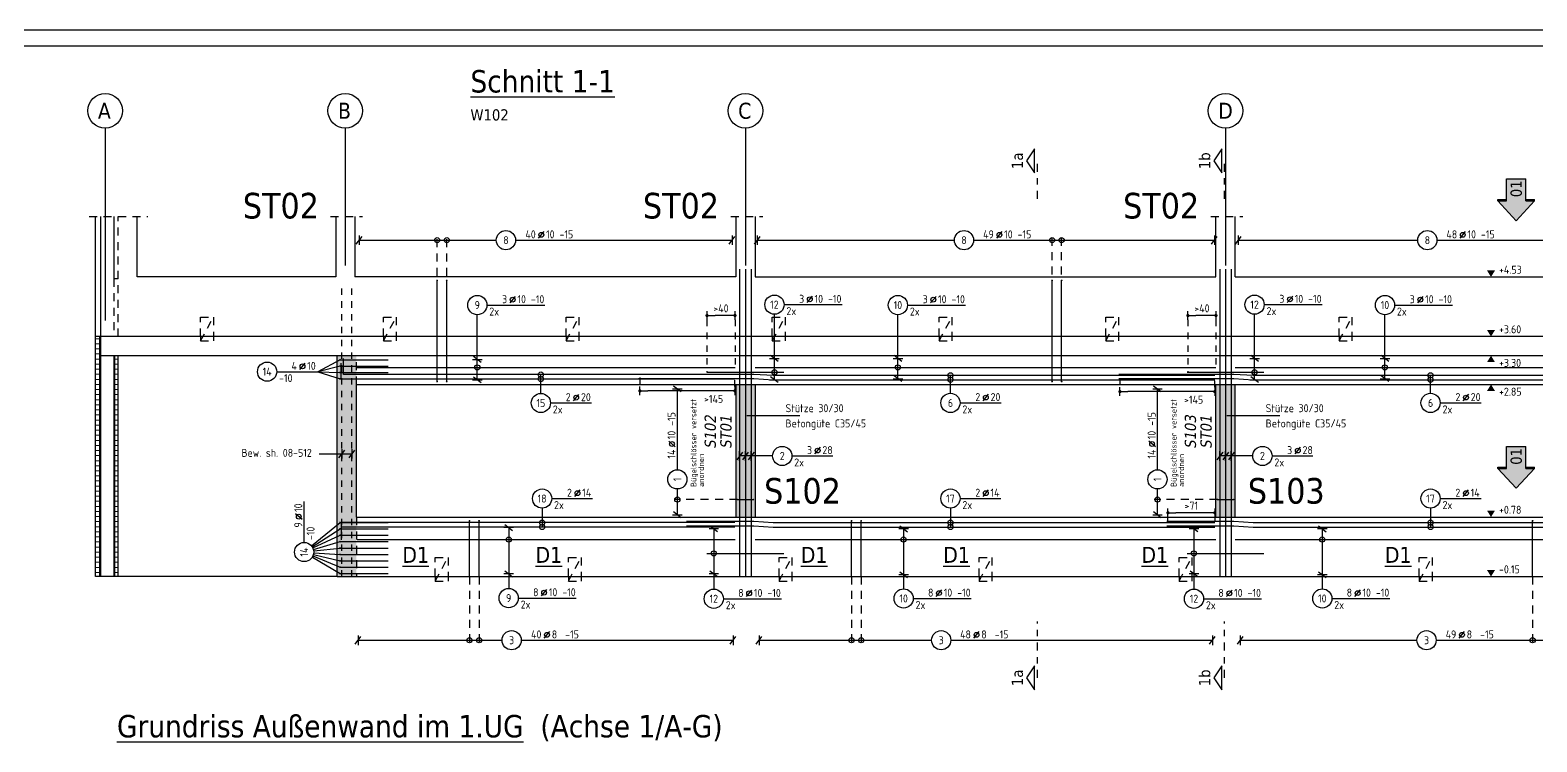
# Model space of a CAD drawing. Extents: x 30.7 to 127.4, y -29 to 23.
# Drawn here: x 42.6 to 66.14, y -0.43 to 10.69 of the extents above; entities that cross this region are included whole.
import ezdxf
from ezdxf.enums import TextEntityAlignment as Align

# ---------------------------------------------------------------- set-up
doc = ezdxf.new("R2010")
doc.units = 0
doc.header["$LTSCALE"] = 0.5
for name, pattern in [('AUSGEZOGEN', [1000.01, 1000, 0.01]), ('DASHDOTSMALL', [1.05, 0.5, -0.25, 0.05, -0.25]), ('HIDDEN', [0.375, 0.25, -0.125]), ('HIDDEN2', [0.187, 0.125, -0.062]), ('HIDDEN4', [0.12, 0.02, -0.1]), ('PUNKT', [0.175, 0.05, -0.125]), ('STRICHPUNKT2', [0.55, 0.25, -0.125, 0.05, -0.125]), ('VERDECKT', [0.375, 0.25, -0.125])]:
    doc.linetypes.add(name, pattern=pattern)
for name, color, linetype in [('ACHSEN', 7, 'Continuous'), ('AFU', 7, 'Continuous'), ('BETON', 7, 'Continuous'), ('grau_dunkel', 7, 'Continuous'), ('grau_hell', 7, 'Continuous'), ('grau_mittel', 7, 'Continuous'), ('HILFE', 7, 'Continuous'), ('INDEX', 7, 'Continuous'), ('koten', 7, 'Continuous'), ('MASSE', 7, 'Continuous'), ('OBJEKT', 7, 'Continuous'), ('RAHMEN', 7, 'Continuous'), ('RND', 7, 'Continuous'), ('SCHNITTE', 7, 'Continuous'), ('SFP_Achsen', 7, 'Continuous'), ('TEXT', 7, 'Continuous'), ('VERDECKT', 7, 'Continuous')]:
    doc.layers.add(name, color=color, linetype=linetype)
doc.layers.add('NOPLOT', color=7, linetype='Continuous', plot=False)
doc.layers.add('zila_01_rb_02_stb-fertig_05_schraff', color=144, linetype='Continuous', lineweight=9)
doc.styles.add('helv', font='tahoma.ttf')
doc.styles.add('txt', font='isocp.shx')
doc.linetypes.add('AFU_50K', pattern='A,0.15,["/",Standard,S=0.2,R=0,X=-0.01,Y=-0.1],0.07,["/",Standard,S=0.2,R=0,X=-0.01,Y=-0.1],0.15', length=0.37)
doc.linetypes.add('AFU_50L', pattern='A,0.75,["/",Standard,S=0.2,R=0,X=-0.01,Y=-0.1],0.07,["/",Standard,S=0.2,R=0,X=-0.01,Y=-0.1],0.75', length=1.57)
doc.dimstyles.new('DOT_I', dxfattribs={"dimscale": 0.5, "dimtxt": 0.25, "dimasz": 0.25, "dimexe": 0.1, "dimexo": 0.3, "dimgap": 0.1, "dimtad": 1, "dimdec": 3, "dimzin": 3, "dimtxsty": 'txt', "dimblk": 'DOT', "dimblk1": 'DOT', "dimblk2": 'DOT', "dimsah": 1, "dimcen": 0.1, "dimse1": 1, "dimse2": 1, "dimazin": 0, "dimtfac": 1, "dimtdec": 4, "dimtix": 1, "dimtmove": 2, "dimatfit": 3, "dimfxl": 0, "dimtvp": 1, "dimtolj": 1, "dimtzin": 0, "dimarcsym": 0})

# ---------------------------------------------------------------- blocks, each defined once
blk = doc.blocks.new('OKRD_O')
at = {"color": 0, "linetype": 'ByBlock'}
blk.add_solid([(-0.125, 0.202), (0.125, 0.202), (0, 0)], dxfattribs=at)
at = {"color": 0, "linetype": 'ByBlock', "style": 'txt'}
blk.add_attdef('OKRD', (0.25, 0.1), '', height=0.25, dxfattribs=at)
blk = doc.blocks.new('OKRD_U')
at = {"color": 0, "linetype": 'ByBlock'}
blk.add_solid([(-0.125, -0.202), (0.125, -0.202), (0, 0)], dxfattribs=at)
at = {"color": 0, "linetype": 'ByBlock', "style": 'txt'}
blk.add_attdef('OKRD', (0.25, -0.35), '', height=0.25, dxfattribs=at)
blk = doc.blocks.new('lei_gre')
at = {"layer": 'RND', "color": 7, "linetype": 'Continuous'}
for p, q in [((-0.09, -0.12), (0.09, 0.12)), ((0, 0.15), (0, -0.15))]:
    blk.add_line(p, q, dxfattribs=at)
blk = doc.blocks.new('RND_LEI')
at = {"layer": 'RND', "color": 7, "linetype": 'Continuous'}
blk.add_line((1.022, 0.066), (1.19, 0.27), dxfattribs=at)
for centre, radius in [((0, 0), 0.3), ((1.106, 0.168), 0.075)]:
    blk.add_circle(centre, radius, dxfattribs=at)
at = {"layer": 'RND', "color": 7, "linetype": 'Continuous', "style": 'txt'}
blk.add_attdef('POSL', text='', height=0.25, dxfattribs=at).set_placement((0, 0), align=Align.MIDDLE)
blk.add_attdef('ANZ', text='', height=0.25, dxfattribs=at).set_placement((0.931, 0.057), align=Align.RIGHT)
for tag, p in [('DUM', (1.253, 0.057)), ('ABSTD', (1.674, 0.057)), ('POSTXT', (0.374, -0.327))]:
    blk.add_attdef(tag, p, '', height=0.25, dxfattribs=at)
blk = doc.blocks.new('DOT')
at = {"layer": 'MASSE', "color": 7, "linetype": 'Continuous'}
for p, q in [((0, 0), (-1, 0)), ((0, 0.54), (0, -0.54))]:
    blk.add_line(p, q, dxfattribs=at)
at = {"layer": 'MASSE', "color": 7, "linetype": 'Continuous', "const_width": 0.2}
blk.add_lwpolyline([(-0.1, 0, 1), (0.1, 0, 1)], format="xyb", close=True, dxfattribs=at)
blk = doc.blocks.new('*D29')
at = {"layer": 'DEFPOINTS', "color": 0, "linetype": 'AUSGEZOGEN', "transparency": 16777216}
for p in [(53.176, 6.231), (53.176, 6.231), (53.613, 6.231)]:
    blk.add_point(p, dxfattribs=at)
at = {"layer": 'MASSE', "color": 0, "linetype": 'AUSGEZOGEN', "lineweight": -2, "transparency": 16777216}
blk.add_line((53.488, 6.231), (53.301, 6.231), dxfattribs=at)
at = {"layer": 'MASSE', "color": 0, "linetype": 'AUSGEZOGEN', "lineweight": -2, "transparency": 16777216, "xscale": 0.125, "yscale": 0.125, "zscale": 0.125, "rotation": 180}
blk.add_blockref('DOT', (53.176, 6.231), dxfattribs=at)
at = {"layer": 'MASSE', "color": 0, "linetype": 'AUSGEZOGEN', "lineweight": -2, "transparency": 16777216, "xscale": 0.125, "yscale": 0.125, "zscale": 0.125}
blk.add_blockref('DOT', (53.613, 6.231), dxfattribs=at)
at = {"layer": 'MASSE', "color": 0, "linetype": 'AUSGEZOGEN', "transparency": 16777216, "insert": (53.394, 6.343), "char_height": 0.125, "attachment_point": 5, "style": 'txt'}
blk.add_mtext('\\A1;>40', dxfattribs=at)
blk = doc.blocks.new('*D30')
at = {"layer": 'DEFPOINTS', "color": 0, "linetype": 'AUSGEZOGEN', "transparency": 16777216}
for p in [(60.688, 6.231), (60.688, 6.231), (61.126, 6.231)]:
    blk.add_point(p, dxfattribs=at)
at = {"layer": 'MASSE', "color": 0, "linetype": 'AUSGEZOGEN', "lineweight": -2, "transparency": 16777216}
blk.add_line((61.001, 6.231), (60.813, 6.231), dxfattribs=at)
at = {"layer": 'MASSE', "color": 0, "linetype": 'AUSGEZOGEN', "lineweight": -2, "transparency": 16777216, "xscale": 0.125, "yscale": 0.125, "zscale": 0.125, "rotation": 180}
blk.add_blockref('DOT', (60.688, 6.231), dxfattribs=at)
at = {"layer": 'MASSE', "color": 0, "linetype": 'AUSGEZOGEN', "lineweight": -2, "transparency": 16777216, "xscale": 0.125, "yscale": 0.125, "zscale": 0.125}
blk.add_blockref('DOT', (61.126, 6.231), dxfattribs=at)
at = {"layer": 'MASSE', "color": 0, "linetype": 'AUSGEZOGEN', "transparency": 16777216, "insert": (60.907, 6.343), "char_height": 0.125, "attachment_point": 5, "style": 'txt'}
blk.add_mtext('\\A1;>40', dxfattribs=at)
blk = doc.blocks.new('*D37')
at = {"layer": 'DEFPOINTS', "color": 0, "linetype": 'AUSGEZOGEN', "transparency": 16777216}
for p in [(60.376, 3.149), (60.376, 3.149), (61.107, 3.149)]:
    blk.add_point(p, dxfattribs=at)
at = {"layer": 'MASSE', "color": 0, "linetype": 'AUSGEZOGEN', "lineweight": -2, "transparency": 16777216}
blk.add_line((60.982, 3.149), (60.501, 3.149), dxfattribs=at)
at = {"layer": 'MASSE', "color": 0, "linetype": 'AUSGEZOGEN', "lineweight": -2, "transparency": 16777216, "xscale": 0.125, "yscale": 0.125, "zscale": 0.125, "rotation": 180}
blk.add_blockref('DOT', (60.376, 3.149), dxfattribs=at)
at = {"layer": 'MASSE', "color": 0, "linetype": 'AUSGEZOGEN', "lineweight": -2, "transparency": 16777216, "xscale": 0.125, "yscale": 0.125, "zscale": 0.125}
blk.add_blockref('DOT', (61.107, 3.149), dxfattribs=at)
at = {"layer": 'MASSE', "color": 0, "linetype": 'AUSGEZOGEN', "transparency": 16777216, "insert": (60.741, 3.261), "char_height": 0.125, "attachment_point": 5, "style": 'txt'}
blk.add_mtext('\\A1;>71', dxfattribs=at)
blk = doc.blocks.new('*D42')
at = {"layer": 'DEFPOINTS', "color": 0, "linetype": 'AUSGEZOGEN', "transparency": 16777216}
for p in [(59.626, 5.043), (59.626, 5.043), (61.107, 5.043)]:
    blk.add_point(p, dxfattribs=at)
at = {"layer": 'MASSE', "color": 0, "linetype": 'AUSGEZOGEN', "lineweight": -2, "transparency": 16777216}
blk.add_line((60.982, 5.043), (59.751, 5.043), dxfattribs=at)
at = {"layer": 'MASSE', "color": 0, "linetype": 'AUSGEZOGEN', "lineweight": -2, "transparency": 16777216, "xscale": 0.125, "yscale": 0.125, "zscale": 0.125, "rotation": 180}
blk.add_blockref('DOT', (59.626, 5.043), dxfattribs=at)
at = {"layer": 'MASSE', "color": 0, "linetype": 'AUSGEZOGEN', "lineweight": -2, "transparency": 16777216, "xscale": 0.125, "yscale": 0.125, "zscale": 0.125}
blk.add_blockref('DOT', (61.107, 5.043), dxfattribs=at)
at = {"layer": 'MASSE', "color": 0, "linetype": 'AUSGEZOGEN', "transparency": 16777216, "insert": (60.777, 4.916), "char_height": 0.125, "attachment_point": 5, "style": 'txt'}
blk.add_mtext('\\A1;>145', dxfattribs=at)
blk = doc.blocks.new('*D43')
at = {"layer": 'DEFPOINTS', "color": 0, "linetype": 'AUSGEZOGEN', "transparency": 16777216}
for p in [(52.128, 5.054), (52.128, 5.054), (53.61, 5.054)]:
    blk.add_point(p, dxfattribs=at)
at = {"layer": 'MASSE', "color": 0, "linetype": 'AUSGEZOGEN', "lineweight": -2, "transparency": 16777216}
blk.add_line((53.485, 5.054), (52.253, 5.054), dxfattribs=at)
at = {"layer": 'MASSE', "color": 0, "linetype": 'AUSGEZOGEN', "lineweight": -2, "transparency": 16777216, "xscale": 0.125, "yscale": 0.125, "zscale": 0.125, "rotation": 180}
blk.add_blockref('DOT', (52.128, 5.054), dxfattribs=at)
at = {"layer": 'MASSE', "color": 0, "linetype": 'AUSGEZOGEN', "lineweight": -2, "transparency": 16777216, "xscale": 0.125, "yscale": 0.125, "zscale": 0.125}
blk.add_blockref('DOT', (53.61, 5.054), dxfattribs=at)
at = {"layer": 'MASSE', "color": 0, "linetype": 'AUSGEZOGEN', "transparency": 16777216, "insert": (53.279, 4.928), "char_height": 0.125, "attachment_point": 5, "style": 'txt'}
blk.add_mtext('\\A1;>145', dxfattribs=at)
blk = doc.blocks.new('SCHN-2')
at = {"layer": 'SCHNITTE', "color": 6, "linetype": 'Continuous'}
blk.add_lwpolyline([(0.378, 0.088), (0, 0.34), (-0.378, 0.088)], close=True, dxfattribs=at)
at = {"layer": 'SCHNITTE', "color": 1, "linetype": 'DASHDOTSMALL', "style": 'helv'}
blk.add_attdef('SCHN-2', text='', height=0.35, dxfattribs=at).set_placement((0, 0.45), align=Align.CENTER)
blk = doc.blocks.new('A1-57-0')
at = {"layer": 'RAHMEN'}
blk.add_line((137.9, 59.4), (0, 59.4), dxfattribs=at)
at = {"layer": 'RAHMEN', "color": 5}
blk.add_line((137.4, 58.9), (2, 58.9), dxfattribs=at)
blk = doc.blocks.new('hin_ind5')
at = {"layer": 'grau_hell', "linetype": 'AUSGEZOGEN'}
h = blk.add_hatch(color=9, dxfattribs=at)
h.dxf.hatch_style = 2
h.paths.add_polyline_path([(0, 0), (0.619, -0.577), (0.619, -0.3), (1.306, -0.3), (1.306, 0.3), (0.619, 0.3), (0.619, 0.577)])
h.paths.add_polyline_path([(0.34, -0.274), (1.311, -0.274), (1.311, 0.274), (0.34, 0.274)], flags=9)
at = {"layer": 'OBJEKT', "linetype": 'AUSGEZOGEN'}
for points in [[(0.619, 0.3), (0.66, 0.3), (0.66, 0.577), (0.619, 0.577)], [(0.619, -0.577), (0.66, -0.577), (0.66, -0.3), (0.619, -0.3)]]:
    blk.add_hatch(color=1, dxfattribs=at).paths.add_polyline_path(points)
at = {"layer": 'OBJEKT', "color": 1, "linetype": 'AUSGEZOGEN'}
for p, q in [((0, 0), (0.619, 0.577)), ((0.619, 0.577), (0.619, 0.3)), ((0.619, 0.577), (0.66, 0.577)), ((0.66, 0.577), (0.66, 0.3)), ((0, 0), (0.619, -0.577)), ((0.619, 0.3), (1.306, 0.3)), ((1.306, 0.3), (1.306, -0.3)), ((0.619, -0.3), (0.619, -0.577)), ((0.619, -0.3), (1.306, -0.3)), ((0.66, -0.3), (0.66, -0.577))]:
    blk.add_line(p, q, dxfattribs=at)
at = {"layer": 'OBJEKT', "color": 7, "linetype": 'AUSGEZOGEN'}
blk.add_line((0.619, -0.577), (0.66, -0.577), dxfattribs=at)
at = {"layer": 'INDEX', "color": 1, "linetype": 'Continuous', "style": 'helv'}
blk.add_attdef('INDEX', text='', height=0.35, rotation=360, dxfattribs=at).set_placement((1.259, 0), align=Align.MIDDLE_RIGHT)

msp = doc.modelspace()

# ---------------------------------------------------------------- hatches: boundary and pattern name
at = {"layer": 'grau_dunkel'}
for points in [[(53.6257, 3.0836), (53.9257, 3.0836), (53.9257, 5.1536), (53.6257, 5.1536)], [(61.4257, 5.1536), (61.1257, 5.1536), (61.1257, 3.0836), (61.4257, 3.0836)]]:
    msp.add_hatch(color=21, dxfattribs=at).paths.add_polyline_path(points)
at = {"layer": 'grau_mittel'}
msp.add_hatch(color=61, dxfattribs=at).paths.add_polyline_path([(47.7007, 5.6036), (47.4007, 5.6036), (47.4007, 2.1536), (47.7007, 2.1536), (47.7007, 3.0836), (47.7007, 5.1536)])
at = {"layer": 'zila_01_rb_02_stb-fertig_05_schraff', "linetype": 'AUSGEZOGEN'}
h = msp.add_hatch(dxfattribs=at)
h.set_pattern_fill('ANSI37', color=102, scale=0.025, angle=-45)
h.set_pattern_definition([(0, (60.51424, 209.30665), (2e-17, 0.079375), []), (90, (60.51424, 209.30665), (-0.079375, 3e-17), [])])
h.paths.add_polyline_path([(43.7007, 5.9036), (43.6257, 5.9036), (43.6257, 2.1536), (43.7007, 2.1536)])
h.paths.add_polyline_path([(43.9757, 5.6036), (43.9107, 5.6036), (43.9107, 2.1536), (43.9757, 2.1536)])

# ---------------------------------------------------------------- linework, layer by layer
at = {"layer": 'ACHSEN', "color": 140, "linetype": 'AUSGEZOGEN'}
for p, q in [((43.7757, 9.1586), (43.7757, 6.1508)), ((47.5257, 9.1586), (47.5257, 7.0132)), ((53.7757, 9.1586), (53.7757, 7.0132)), ((61.2757, 9.1586), (61.2757, 7.0132))]:
    msp.add_line(p, q, dxfattribs=at)
at = {"layer": 'AFU', "color": 8, "linetype": 'AFU_50L'}
for p, q in [((82.6757, 5.9036), (43.7007, 5.9036)), ((43.9757, 5.6036), (43.7007, 5.6036)), ((82.6757, 5.6036), (47.4007, 5.6036)), ((47.4007, 2.1536), (82.6757, 2.1536))]:
    msp.add_line(p, q, dxfattribs=at)
at = {"layer": 'AFU', "color": 8, "linetype": 'AFU_50K'}
for p, q in [((53.6257, 5.1536), (53.9257, 5.1536)), ((61.1257, 5.1536), (61.4257, 5.1536)), ((53.6257, 3.0836), (53.9257, 3.0836)), ((61.1257, 3.0836), (61.4257, 3.0836)), ((43.9107, 2.1536), (43.7007, 2.1536))]:
    msp.add_line(p, q, dxfattribs=at)
at = {"layer": 'BETON', "color": 6, "linetype": 'AUSGEZOGEN'}
for p, q in [((43.6257, 2.1536), (43.6257, 7.7769)), ((44.2757, 6.8336), (44.2757, 7.7769)), ((47.3757, 7.7769), (47.3757, 6.8336)), ((47.6757, 7.7769), (47.6757, 6.8336)), ((53.6257, 7.7769), (53.6257, 6.8336)), ((53.9257, 7.7769), (53.9257, 6.8336)), ((61.1257, 6.8336), (61.1257, 7.7769)), ((61.4257, 6.8336), (61.4257, 7.7769)), ((47.3757, 6.8336), (44.2757, 6.8336)), ((53.6257, 6.8336), (47.6757, 6.8336)), ((53.9257, 6.8336), (61.1257, 6.8336)), ((61.4257, 6.8336), (68.6257, 6.8336)), ((43.9757, 2.1536), (43.9757, 5.6036)), ((47.4007, 5.6036), (43.9757, 5.6036)), ((47.4007, 2.1536), (47.4007, 5.6036)), ((47.7007, 3.0836), (47.7007, 5.1536)), ((47.7007, 5.1536), (53.6257, 5.1536)), ((53.6257, 5.1536), (53.6257, 3.0836)), ((53.9257, 5.1536), (53.9257, 3.0836)), ((53.9257, 5.1536), (61.1257, 5.1536)), ((61.1257, 3.0836), (61.1257, 5.1536)), ((61.4257, 3.0836), (61.4257, 5.1536)), ((61.4257, 5.1536), (68.6257, 5.1536)), ((47.7007, 3.0836), (53.6257, 3.0836)), ((53.9257, 3.0836), (61.1257, 3.0836)), ((61.4257, 3.0836), (68.6257, 3.0836)), ((43.7007, 2.1536), (43.6257, 2.1536)), ((47.4007, 2.1536), (43.9107, 2.1536))]:
    msp.add_line(p, q, dxfattribs=at)
at = {"layer": 'BETON', "color": 7, "linetype": 'AUSGEZOGEN'}
for p, q in [((43.7007, 7.7769), (43.7007, 2.1536)), ((43.9107, 7.7769), (43.9107, 6.8036)), ((43.9757, 6.8036), (43.9107, 6.8036)), ((43.7007, 5.9036), (43.6257, 5.9036)), ((43.9107, 5.6036), (43.9107, 2.1536))]:
    msp.add_line(p, q, dxfattribs=at)
at = {"layer": 'HILFE', "color": 102, "linetype": 'HIDDEN'}
for p, q in [((43.5257, 7.7769), (44.4397, 7.7769)), ((47.2969, 7.7769), (47.7969, 7.7769)), ((53.5469, 7.7769), (54.0469, 7.7769)), ((61.0469, 7.7769), (61.5469, 7.7769))]:
    msp.add_line(p, q, dxfattribs=at)
at = {"layer": 'HILFE', "color": 102, "linetype": 'AUSGEZOGEN'}
for p, q in [((54.6242, 4.6633), (53.7956, 4.6633)), ((62.1242, 4.6633), (61.2956, 4.6633)), ((47.1158, 4.07), (47.63, 4.07))]:
    msp.add_line(p, q, dxfattribs=at)
at = {"layer": 'MASSE', "color": 7, "linetype": 'HIDDEN4'}
for p, q in [((53.1757, 6.1633), (53.1757, 5.3443)), ((53.6132, 6.1633), (53.6132, 5.4211)), ((60.6882, 6.1633), (60.6882, 5.3443)), ((61.1257, 6.1633), (61.1257, 5.4211)), ((52.1279, 5.2648), (52.1279, 5.1218)), ((53.6095, 5.1218), (53.6095, 5.2388)), ((59.6257, 5.2532), (59.6257, 5.1103)), ((61.1073, 5.1103), (61.1073, 5.2272)), ((60.3757, 3.0188), (60.3757, 3.0813)), ((61.1073, 3.0836), (61.1073, 3.0266))]:
    msp.add_line(p, q, dxfattribs=at)
at = {"layer": 'RND', "color": 7, "linetype": 'AUSGEZOGEN'}
for p, q in [((47.7428, 7.408), (49.885, 7.408)), ((50.185, 7.408), (53.5667, 7.408)), ((53.9609, 7.408), (57.0403, 7.408)), ((57.3403, 7.408), (61.1015, 7.408)), ((61.4749, 7.408), (64.2781, 7.408)), ((64.5781, 7.408), (68.5727, 7.408)), ((49.738, 6.3943), (50.6442, 6.3943)), ((54.379, 6.4007), (55.2852, 6.4007)), ((56.3078, 6.3943), (57.2141, 6.3943)), ((61.879, 6.4007), (62.7852, 6.4007)), ((63.9157, 6.3943), (64.822, 6.3943)), ((49.588, 5.5435), (49.588, 6.2443)), ((54.229, 5.5591), (54.229, 6.2507)), ((56.1578, 5.5603), (56.1578, 6.2443)), ((61.729, 5.5591), (61.729, 6.2507)), ((63.7657, 5.5603), (63.7657, 6.2443)), ((49.588, 5.2238), (49.588, 5.5435)), ((54.229, 5.228), (54.229, 5.5591)), ((56.1578, 5.2433), (56.1578, 5.5603)), ((61.729, 5.228), (61.729, 5.5591)), ((63.7657, 5.2433), (63.7657, 5.5603)), ((46.4546, 5.3537), (47.0946, 5.3537)), ((52.7124, 3.8213), (52.7124, 5.0835)), ((60.2124, 3.8213), (60.2124, 5.0835)), ((50.7305, 4.8646), (51.3705, 4.8646)), ((57.1284, 4.8656), (57.7684, 4.8656)), ((64.6284, 4.8656), (65.2684, 4.8656)), ((54.5013, 4.0372), (55.1413, 4.0372)), ((62.0013, 4.0372), (62.6413, 4.0372)), ((46.8827, 2.686), (46.8827, 3.326)), ((50.7497, 3.3716), (51.3897, 3.3716)), ((52.7124, 3.1176), (52.7124, 3.5213)), ((57.1278, 3.372), (57.7678, 3.372)), ((60.2124, 3.1176), (60.2124, 3.5213)), ((64.6278, 3.372), (65.2678, 3.372)), ((50.0782, 2.9191), (50.0782, 2.1955)), ((53.282, 2.9011), (53.282, 2.1967)), ((56.2468, 2.8981), (56.2468, 2.1821)), ((60.782, 2.9011), (60.782, 2.1967)), ((62.7865, 2.8981), (62.7865, 2.1821)), ((50.0782, 2.1955), (50.0782, 1.9673)), ((53.282, 2.1967), (53.282, 1.9569)), ((56.2468, 2.1821), (56.2468, 1.9609)), ((60.782, 2.1967), (60.782, 1.9569)), ((62.7865, 2.1821), (62.7865, 1.9609)), ((50.2282, 1.8173), (51.1344, 1.8173)), ((53.432, 1.8069), (54.3382, 1.8069)), ((56.3968, 1.8109), (57.303, 1.8109)), ((60.932, 1.8069), (61.8382, 1.8069)), ((62.9365, 1.8109), (63.8427, 1.8109)), ((47.7258, 1.1587), (49.9736, 1.1587)), ((50.2736, 1.1587), (53.5831, 1.1587)), ((53.9894, 1.1587), (56.6837, 1.1587)), ((56.9837, 1.1587), (61.071, 1.1587)), ((61.5061, 1.1587), (64.2652, 1.1587)), ((64.5652, 1.1587), (68.5509, 1.1587))]:
    msp.add_line(p, q, dxfattribs=at)
at = {"layer": 'RND', "color": 102, "linetype": 'VERDECKT'}
for p, q in [((48.9597, 6.3992), (48.9597, 7.458)), ((49.1097, 6.3992), (49.1097, 7.458)), ((58.5655, 6.4199), (58.5655, 7.458)), ((58.7155, 6.4199), (58.7155, 7.458)), ((53.6507, 3.3562), (52.6624, 3.3562)), ((61.1507, 3.3562), (60.1624, 3.3562)), ((49.4651, 2.1536), (49.4651, 1.1087)), ((49.6151, 2.1536), (49.6151, 1.1087)), ((55.4343, 2.1536), (55.4343, 1.1087)), ((55.5843, 2.1536), (55.5843, 1.1087)), ((66.0726, 2.1536), (66.0726, 1.1087))]:
    msp.add_line(p, q, dxfattribs=at)
at = {"layer": 'RND', "color": 1, "linetype": 'HIDDEN2'}
for p, q in [((47.4714, 2.1536), (47.4714, 6.6732)), ((47.63, 2.1536), (47.63, 6.6732))]:
    msp.add_line(p, q, dxfattribs=at)
at = {"layer": 'RND', "color": 102, "linetype": 'AUSGEZOGEN'}
for p, q in [((47.444, 5.5408), (47.0946, 5.3537)), ((47.444, 5.4408), (47.0946, 5.3537)), ((47.0946, 5.3537), (47.444, 5.3408)), ((47.0946, 5.3537), (47.444, 5.2408)), ((50.5805, 5.0146), (50.5805, 5.3088)), ((56.9784, 5.0156), (56.9784, 5.2972)), ((64.4784, 5.0156), (64.4784, 5.2972)), ((54.2013, 4.0372), (53.6857, 4.0372)), ((61.7013, 4.0372), (61.1857, 4.0372)), ((50.5997, 3.2216), (50.5997, 2.9266)), ((56.9778, 3.222), (56.9778, 2.9266)), ((64.4778, 3.222), (64.4778, 2.9266)), ((46.9985, 2.6315), (47.444, 2.999)), ((47.0087, 2.6175), (47.444, 2.899)), ((47.0186, 2.5996), (47.444, 2.799)), ((47.0268, 2.5778), (47.444, 2.699)), ((47.0318, 2.5527), (47.444, 2.599)), ((47.0113, 2.4588), (47.444, 2.199)), ((47.0209, 2.4776), (47.444, 2.299)), ((47.0285, 2.5004), (47.444, 2.399)), ((47.0324, 2.5261), (47.444, 2.499))]:
    msp.add_line(p, q, dxfattribs=at)
at = {"layer": 'RND', "color": 1, "linetype": 'AUSGEZOGEN'}
for points in [[(53.6857, 6.9536), (53.6857, 2.1536)], [(53.7757, 6.9536), (53.7757, 2.1536)], [(53.8657, 6.9536), (53.8657, 2.1536)], [(61.1857, 6.9536), (61.1857, 2.1536)], [(61.2757, 6.9536), (61.2757, 2.1536)], [(61.3657, 6.9536), (61.3657, 2.1536)], [(48.9597, 5.1992), (48.9597, 6.7792)], [(49.1097, 5.1992), (49.1097, 6.7792)], [(58.5655, 5.1992), (58.5655, 6.7792)], [(58.7155, 5.1992), (58.7155, 6.7792)], [(47.444, 5.5408), (48.194, 5.5408)], [(47.444, 5.4408), (48.194, 5.4408)], [(53.6095, 5.2388), (47.4595, 5.2388), (47.4595, 5.4888)], [(53.6465, 5.3088), (47.4965, 5.3088), (47.4965, 5.5588)], [(47.7132, 5.4211), (53.6132, 5.4211)], [(53.9257, 5.4211), (61.1257, 5.4211)], [(61.4257, 5.4211), (68.6257, 5.4211)], [(47.444, 5.3408), (48.194, 5.3408)], [(47.444, 5.2408), (48.194, 5.2408)], [(52.1073, 5.3172), (53.9073, 5.3172), (54.2073, 5.2972), (61.1073, 5.2972)], [(52.1073, 5.2472), (53.9073, 5.2472), (54.2073, 5.2272), (61.1073, 5.2272)], [(53.1757, 5.3443), (54.3757, 5.3443)], [(59.6073, 5.3172), (61.4073, 5.3172), (61.7073, 5.2972), (68.6073, 5.2972)], [(59.6073, 5.2472), (61.4073, 5.2472), (61.7073, 5.2272), (68.6073, 5.2272)], [(60.6757, 5.3443), (61.8757, 5.3443)], [(53.6507, 3.3562), (53.9007, 3.3562)], [(61.1507, 3.3562), (61.4007, 3.3562)], [(47.444, 2.999), (48.194, 2.999)], [(47.444, 2.899), (48.194, 2.899)], [(53.6095, 2.9966), (47.4595, 2.9966), (47.4595, 2.7966)], [(53.6095, 2.9266), (47.4595, 2.9266), (47.4595, 2.7266)], [(49.4651, 2.1536), (49.4651, 3.0236)], [(49.6151, 2.1536), (49.6151, 3.0236)], [(52.8573, 3.0166), (53.9073, 3.0166), (54.2073, 2.9966), (61.1073, 2.9966)], [(52.8573, 2.9466), (53.9073, 2.9466), (54.2073, 2.9266), (61.1073, 2.9266)], [(55.4343, 2.1536), (55.4343, 3.0236)], [(55.5843, 2.1536), (55.5843, 3.0236)], [(60.3573, 3.0166), (61.4073, 3.0166), (61.7073, 2.9966), (68.6073, 2.9966)], [(60.3573, 2.9466), (61.4073, 2.9466), (61.7073, 2.9266), (68.6073, 2.9266)], [(66.0726, 2.1536), (66.0726, 3.0236)], [(47.444, 2.799), (48.194, 2.799)], [(47.444, 2.699), (48.194, 2.699)], [(47.444, 2.599), (48.194, 2.599)], [(47.7132, 2.7314), (53.6132, 2.7314)], [(53.9257, 2.7314), (61.1257, 2.7314)], [(61.4257, 2.7314), (68.6257, 2.7314)], [(47.444, 2.499), (48.194, 2.499)], [(47.444, 2.399), (48.194, 2.399)], [(53.1757, 2.5153), (54.3757, 2.5153)], [(60.6757, 2.5153), (61.8757, 2.5153)], [(47.444, 2.299), (48.194, 2.299)], [(47.444, 2.199), (48.194, 2.199)]]:
    msp.add_lwpolyline(points, dxfattribs=at)
at = {"layer": 'RND', "color": 7, "linetype": 'AUSGEZOGEN'}
for points, const_width in [([(48.9527, 6.7792, 1), (48.9667, 6.7792, 1)], 0.014), ([(49.1027, 6.7792, 1), (49.1167, 6.7792, 1)], 0.014), ([(58.5585, 6.7792, 1), (58.5725, 6.7792, 1)], 0.014), ([(58.7085, 6.7792, 1), (58.7225, 6.7792, 1)], 0.014), ([(47.437, 5.5408, 1), (47.451, 5.5408, 1)], 0.014), ([(47.437, 5.4408, 1), (47.451, 5.4408, 1)], 0.014), ([(47.437, 5.3408, 1), (47.451, 5.3408, 1)], 0.014), ([(47.437, 5.2408, 1), (47.451, 5.2408, 1)], 0.014), ([(48.9527, 5.1992, 1), (48.9667, 5.1992, 1)], 0.014), ([(49.1027, 5.1992, 1), (49.1167, 5.1992, 1)], 0.014), ([(58.5585, 5.1992, 1), (58.5725, 5.1992, 1)], 0.014), ([(58.7085, 5.1992, 1), (58.7225, 5.1992, 1)], 0.014), ([(53.6444, 3.3562, 1), (53.6569, 3.3562, 1)], 0.0125), ([(53.8944, 3.3562, 1), (53.9069, 3.3562, 1)], 0.0125), ([(61.1444, 3.3562, 1), (61.1569, 3.3562, 1)], 0.0125), ([(61.3944, 3.3562, 1), (61.4069, 3.3562, 1)], 0.0125), ([(47.437, 2.999, 1), (47.451, 2.999, 1)], 0.014), ([(47.437, 2.899, 1), (47.451, 2.899, 1)], 0.014), ([(49.4581, 3.0236, 1), (49.4721, 3.0236, 1)], 0.014), ([(49.6081, 3.0236, 1), (49.6221, 3.0236, 1)], 0.014), ([(55.4273, 3.0236, 1), (55.4413, 3.0236, 1)], 0.014), ([(55.5773, 3.0236, 1), (55.5913, 3.0236, 1)], 0.014), ([(66.0656, 3.0236, 1), (66.0796, 3.0236, 1)], 0.014), ([(47.437, 2.799, 1), (47.451, 2.799, 1)], 0.014), ([(47.437, 2.699, 1), (47.451, 2.699, 1)], 0.014), ([(47.437, 2.599, 1), (47.451, 2.599, 1)], 0.014), ([(47.437, 2.499, 1), (47.451, 2.499, 1)], 0.014), ([(47.437, 2.399, 1), (47.451, 2.399, 1)], 0.014), ([(47.437, 2.299, 1), (47.451, 2.299, 1)], 0.014), ([(47.437, 2.199, 1), (47.451, 2.199, 1)], 0.014)]:
    msp.add_lwpolyline(points, format="xyb", close=True, dxfattribs=dict(at, const_width=const_width))
for centre in [(48.9597, 7.408), (49.1097, 7.408), (58.5655, 7.408), (58.7155, 7.408), (49.588, 5.4211), (56.1578, 5.4211), (63.7657, 5.4211), (50.5805, 5.3088), (50.5805, 5.2388), (54.229, 5.3443), (56.9784, 5.2972), (56.9784, 5.2272), (61.729, 5.3443), (64.4784, 5.2972), (64.4784, 5.2272), (52.7124, 3.3562), (60.2124, 3.3562), (50.5997, 2.9966), (50.5997, 2.9266), (56.9778, 2.9966), (56.9778, 2.9266), (64.4778, 2.9966), (64.4778, 2.9266), (50.0782, 2.7314), (56.2468, 2.7314), (62.7865, 2.7314), (53.282, 2.5153), (60.782, 2.5153), (49.4651, 1.1587), (49.6151, 1.1587), (55.4343, 1.1587), (55.5843, 1.1587), (66.0726, 1.1587)]:
    msp.add_circle(centre, 0.04, dxfattribs=at)
at = {"layer": 'SCHNITTE', "color": 6, "linetype": 'STRICHPUNKT2'}
for p, q in [((58.3357, 8.052), (58.3357, 8.6482)), ((61.2607, 8.052), (61.2607, 8.6482)), ((58.3357, 0.5708), (58.3357, 1.45)), ((61.2607, 0.5708), (61.2607, 1.45))]:
    msp.add_line(p, q, dxfattribs=at)
at = {"layer": 'SFP_Achsen', "color": 7, "linetype": 'AUSGEZOGEN'}
for centre in [(43.7757, 9.4291), (47.5257, 9.4291), (53.7757, 9.4291), (61.2757, 9.4291)]:
    msp.add_circle(centre, 0.2705, dxfattribs=at)
at = {"layer": 'VERDECKT', "color": 7, "linetype": 'HIDDEN'}
for p, q in [((43.9757, 6.8036), (43.9757, 7.7769)), ((43.9107, 6.8036), (43.9107, 5.9036)), ((43.9757, 5.9036), (43.9757, 6.8036)), ((45.2657, 5.9036), (45.2657, 6.2036)), ((45.2657, 6.2036), (45.4657, 6.2036)), ((45.2657, 5.8336), (45.4657, 6.2036)), ((45.4657, 6.2036), (45.4657, 5.9036)), ((48.1207, 5.9036), (48.1207, 6.2036)), ((48.1207, 6.2036), (48.3207, 6.2036)), ((48.1207, 5.8336), (48.3207, 6.2036)), ((48.3207, 6.2036), (48.3207, 5.9036)), ((50.9757, 5.9036), (50.9757, 6.2036)), ((50.9757, 6.2036), (51.1757, 6.2036)), ((50.9757, 5.8336), (51.1757, 6.2036)), ((51.1757, 6.2036), (51.1757, 5.9036)), ((54.1957, 5.9036), (54.1957, 6.2036)), ((54.1957, 6.2036), (54.3957, 6.2036)), ((54.1957, 5.8336), (54.3957, 6.2036)), ((54.3957, 6.2036), (54.3957, 5.9036)), ((56.8007, 5.9036), (56.8007, 6.2036)), ((56.8007, 6.2036), (57.0007, 6.2036)), ((56.8007, 5.8336), (57.0007, 6.2036)), ((57.0007, 6.2036), (57.0007, 5.9036)), ((59.4057, 5.9036), (59.4057, 6.2036)), ((59.4057, 6.2036), (59.6057, 6.2036)), ((59.4057, 5.8336), (59.6057, 6.2036)), ((59.6057, 6.2036), (59.6057, 5.9036)), ((63.0507, 5.9036), (63.0507, 6.2036)), ((63.0507, 6.2036), (63.2507, 6.2036)), ((63.0507, 5.8336), (63.2507, 6.2036)), ((63.2507, 6.2036), (63.2507, 5.9036)), ((45.2657, 5.9036), (45.2657, 5.8336)), ((45.4657, 5.9036), (45.4657, 5.8336)), ((48.1207, 5.9036), (48.1207, 5.8336)), ((48.3207, 5.9036), (48.3207, 5.8336)), ((50.9757, 5.9036), (50.9757, 5.8336)), ((51.1757, 5.9036), (51.1757, 5.8336)), ((54.1957, 5.9036), (54.1957, 5.8336)), ((54.3957, 5.9036), (54.3957, 5.8336)), ((56.8007, 5.9036), (56.8007, 5.8336)), ((57.0007, 5.9036), (57.0007, 5.8336)), ((59.4057, 5.9036), (59.4057, 5.8336)), ((59.6057, 5.9036), (59.6057, 5.8336)), ((63.0507, 5.9036), (63.0507, 5.8336)), ((63.2507, 5.9036), (63.2507, 5.8336)), ((45.2657, 5.8336), (45.4657, 5.8336)), ((48.1207, 5.8336), (48.3207, 5.8336)), ((50.9757, 5.8336), (51.1757, 5.8336)), ((54.1957, 5.8336), (54.3957, 5.8336)), ((56.8007, 5.8336), (57.0007, 5.8336)), ((59.4057, 5.8336), (59.6057, 5.8336)), ((63.0507, 5.8336), (63.2507, 5.8336)), ((47.7007, 5.1536), (47.7007, 5.6036)), ((47.7007, 3.0836), (47.7007, 2.1536)), ((48.9307, 2.1536), (48.9307, 2.4536)), ((48.9307, 2.4536), (49.1307, 2.4536)), ((48.9307, 2.0836), (49.1307, 2.4536)), ((49.1307, 2.4536), (49.1307, 2.1536)), ((51.0107, 2.1536), (51.0107, 2.4536)), ((51.0107, 2.4536), (51.2107, 2.4536)), ((51.0107, 2.0836), (51.2107, 2.4536)), ((51.2107, 2.4536), (51.2107, 2.1536)), ((54.3007, 2.1536), (54.3007, 2.4536)), ((54.3007, 2.4536), (54.5007, 2.4536)), ((54.3007, 2.0836), (54.5007, 2.4536)), ((54.5007, 2.4536), (54.5007, 2.1536)), ((57.4257, 2.1536), (57.4257, 2.4536)), ((57.4257, 2.4536), (57.6257, 2.4536)), ((57.4257, 2.0836), (57.6257, 2.4536)), ((57.6257, 2.4536), (57.6257, 2.1536)), ((60.5507, 2.1536), (60.5507, 2.4536)), ((60.5507, 2.4536), (60.7507, 2.4536)), ((60.5507, 2.0836), (60.7507, 2.4536)), ((60.7507, 2.4536), (60.7507, 2.1536)), ((64.3007, 2.1536), (64.3007, 2.4536)), ((64.3007, 2.4536), (64.5007, 2.4536)), ((64.3007, 2.0836), (64.5007, 2.4536)), ((64.5007, 2.4536), (64.5007, 2.1536)), ((48.9307, 2.1536), (48.9307, 2.0836)), ((49.1307, 2.1536), (49.1307, 2.0836)), ((51.0107, 2.1536), (51.0107, 2.0836)), ((51.2107, 2.1536), (51.2107, 2.0836)), ((54.3007, 2.1536), (54.3007, 2.0836)), ((54.5007, 2.1536), (54.5007, 2.0836)), ((57.4257, 2.1536), (57.4257, 2.0836)), ((57.6257, 2.1536), (57.6257, 2.0836)), ((60.5507, 2.1536), (60.5507, 2.0836)), ((60.7507, 2.1536), (60.7507, 2.0836)), ((64.3007, 2.1536), (64.3007, 2.0836)), ((64.5007, 2.1536), (64.5007, 2.0836)), ((48.9307, 2.0836), (49.1307, 2.0836)), ((51.0107, 2.0836), (51.2107, 2.0836)), ((54.3007, 2.0836), (54.5007, 2.0836)), ((57.4257, 2.0836), (57.6257, 2.0836)), ((60.5507, 2.0836), (60.7507, 2.0836)), ((64.3007, 2.0836), (64.5007, 2.0836))]:
    msp.add_line(p, q, dxfattribs=at)
at = {"layer": 'VERDECKT', "color": 7, "linetype": 'VERDECKT'}
for p, q in [((47.7007, 2.1536), (48.9307, 2.1536)), ((49.1307, 2.1536), (51.0107, 2.1536)), ((51.2107, 2.1536), (54.3007, 2.1536)), ((54.5007, 2.1536), (57.4257, 2.1536)), ((57.6257, 2.1536), (60.5507, 2.1536)), ((60.7507, 2.1536), (64.3007, 2.1536)), ((64.5007, 2.1536), (68.0507, 2.1536))]:
    msp.add_line(p, q, dxfattribs=at)

# ---------------------------------------------------------------- block references
at = {"layer": 'koten', "color": 7, "linetype": 'PUNKT', "xscale": 0.5, "yscale": 0.5, "zscale": 0.5}
msp.add_blockref('OKRD_O', (65.4221, 6.8336), dxfattribs=at).add_auto_attribs({'OKRD': '+4.53'})
at = {"layer": 'koten', "color": 7, "linetype": 'AUSGEZOGEN', "xscale": 0.5, "yscale": 0.5, "zscale": 0.5}
for name, p, values in [('OKRD_O', (65.4221, 5.9036), {'OKRD': '+3.60'}), ('OKRD_U', (65.4221, 5.6036), {'OKRD': '+3.30'}), ('OKRD_U', (65.4221, 5.1536), {'OKRD': '+2.85'}), ('OKRD_O', (65.4221, 3.0836), {'OKRD': '+0.78'}), ('OKRD_O', (65.4221, 2.1536), {'OKRD': '-0.15'})]:
    msp.add_blockref(name, p, dxfattribs=at).add_auto_attribs(values)
at = {"layer": 'OBJEKT', "color": 7, "linetype": 'AUSGEZOGEN', "xscale": 0.5, "yscale": 0.5, "zscale": 0.5, "rotation": 90}
for p in [(65.8151, 7.7124), (65.8151, 3.5323)]:
    msp.add_blockref('hin_ind5', p, dxfattribs=at).add_auto_attribs({'INDEX': '01'})
at = {"layer": 'RAHMEN', "color": 7, "linetype": 'AUSGEZOGEN', "xscale": 0.5, "yscale": 0.5, "zscale": 0.5}
msp.add_blockref('A1-57-0', (39.9553, -19.0109), dxfattribs=at)
at = {"layer": 'RND', "color": 7, "linetype": 'AUSGEZOGEN', "xscale": 0.5, "yscale": 0.5, "zscale": 0.5}
for p, values in [((50.035, 7.408), {'POSL': '8', 'DUM': '10', 'ANZ': '40', 'ABSTD': '-15'}), ((57.1903, 7.408), {'POSL': '8', 'DUM': '10', 'ANZ': '49', 'ABSTD': '-15'}), ((64.4281, 7.408), {'POSL': '8', 'DUM': '10', 'ANZ': '48', 'ABSTD': '-15'}), ((49.588, 6.3943), {'POSL': '9', 'DUM': '10', 'ANZ': '3', 'ABSTD': '-10', 'POSTXT': '2x'}), ((54.229, 6.4007), {'POSL': '12', 'DUM': '10', 'ANZ': '3', 'ABSTD': '-10', 'POSTXT': '2x'}), ((56.1578, 6.3943), {'POSL': '10', 'DUM': '10', 'ANZ': '3', 'ABSTD': '-10', 'POSTXT': '2x'}), ((61.729, 6.4007), {'POSL': '12', 'DUM': '10', 'ANZ': '3', 'ABSTD': '-10', 'POSTXT': '2x'}), ((63.7657, 6.3943), {'POSL': '10', 'DUM': '10', 'ANZ': '3', 'ABSTD': '-10', 'POSTXT': '2x'}), ((46.3046, 5.3537), {'POSL': '14', 'DUM': '10', 'ANZ': '4', 'POSTXT': '-10'}), ((50.5805, 4.8646), {'POSL': '15', 'DUM': '20', 'ANZ': '2', 'POSTXT': '2x'}), ((56.9784, 4.8656), {'POSL': '6', 'DUM': '20', 'ANZ': '2', 'POSTXT': '2x'}), ((64.4784, 4.8656), {'POSL': '6', 'DUM': '20', 'ANZ': '2', 'POSTXT': '2x'}), ((54.3513, 4.0372), {'POSL': '2', 'DUM': '28', 'ANZ': '3', 'POSTXT': '2x'}), ((61.8513, 4.0372), {'POSL': '2', 'DUM': '28', 'ANZ': '3', 'POSTXT': '2x'}), ((50.5997, 3.3716), {'POSL': '18', 'DUM': '14', 'ANZ': '2', 'POSTXT': '2x'}), ((56.9778, 3.372), {'POSL': '17', 'DUM': '14', 'ANZ': '2', 'POSTXT': '2x'}), ((64.4778, 3.372), {'POSL': '17', 'DUM': '14', 'ANZ': '2', 'POSTXT': '2x'}), ((50.0782, 1.8173), {'POSL': '9', 'DUM': '10', 'ANZ': '8', 'ABSTD': '-10', 'POSTXT': '2x'}), ((53.282, 1.8069), {'POSL': '12', 'DUM': '10', 'ANZ': '8', 'ABSTD': '-10', 'POSTXT': '2x'}), ((56.2468, 1.8109), {'POSL': '10', 'DUM': '10', 'ANZ': '8', 'ABSTD': '-10', 'POSTXT': '2x'}), ((60.782, 1.8069), {'POSL': '12', 'DUM': '10', 'ANZ': '8', 'ABSTD': '-10', 'POSTXT': '2x'}), ((62.7865, 1.8109), {'POSL': '10', 'DUM': '10', 'ANZ': '8', 'ABSTD': '-10', 'POSTXT': '2x'}), ((50.1236, 1.1587), {'POSL': '3', 'DUM': '8', 'ANZ': '40', 'ABSTD': '-15'}), ((56.8337, 1.1587), {'POSL': '3', 'DUM': '8', 'ANZ': '48', 'ABSTD': '-15'}), ((64.4152, 1.1587), {'POSL': '3', 'DUM': '8', 'ANZ': '49', 'ABSTD': '-15'})]:
    msp.add_blockref('RND_LEI', p, dxfattribs=at).add_auto_attribs(values)
for p in [(47.7428, 7.408), (53.5667, 7.408), (53.9609, 7.408), (61.1015, 7.408), (61.4749, 7.408), (47.4714, 4.07), (47.63, 4.07), (47.7258, 1.1587), (53.5831, 1.1587), (53.9894, 1.1587), (61.071, 1.1587), (61.5061, 1.1587)]:
    msp.add_blockref('lei_gre', p, dxfattribs=at)
for p, rotation in [((49.588, 5.5435), 90), ((54.229, 5.5591), 90), ((56.1578, 5.5603), 90), ((61.729, 5.5591), 90), ((63.7657, 5.5603), 90), ((49.588, 5.2238), 90), ((54.229, 5.228), 90), ((56.1578, 5.2433), 90), ((61.729, 5.228), 90), ((63.7657, 5.2433), 90), ((52.7124, 5.0835), 90), ((60.2124, 5.0835), 90), ((52.7124, 3.1176), 90), ((60.2124, 3.1176), 90), ((50.0782, 2.9191), 270), ((53.282, 2.9011), 270), ((56.2468, 2.8981), 270), ((60.782, 2.9011), 270), ((62.7865, 2.8981), 270), ((50.0782, 2.1955), 270), ((53.282, 2.1967), 270), ((56.2468, 2.1821), 270), ((60.782, 2.1967), 270), ((62.7865, 2.1821), 270)]:
    msp.add_blockref('lei_gre', p, dxfattribs=dict(at, rotation=rotation))
at = {"layer": 'RND', "color": 7, "linetype": 'AUSGEZOGEN', "xscale": 0.5, "yscale": 0.5, "zscale": 0.5, "rotation": 90}
for p, values in [((52.7124, 3.6713), {'POSL': '1', 'DUM': '10', 'ANZ': '14', 'ABSTD': '-15'}), ((60.2124, 3.6713), {'POSL': '1', 'DUM': '10', 'ANZ': '14', 'ABSTD': '-15'}), ((46.8827, 2.536), {'POSL': '14', 'DUM': '10', 'ANZ': '9', 'POSTXT': '-10'})]:
    msp.add_blockref('RND_LEI', p, dxfattribs=at).add_auto_attribs(values)
at = {"layer": 'RND', "color": 102, "linetype": 'AUSGEZOGEN', "xscale": 0.5, "yscale": 0.5, "zscale": 0.5, "rotation": 180}
for p in [(53.6857, 4.0372), (53.7757, 4.0372), (53.8657, 4.0372), (61.1857, 4.0372), (61.2757, 4.0372), (61.3657, 4.0372)]:
    msp.add_blockref('lei_gre', p, dxfattribs=at)
at = {"layer": 'SCHNITTE', "color": 6, "linetype": 'STRICHPUNKT2', "xscale": 0.5, "yscale": 0.5, "zscale": 0.5, "rotation": 90}
for p, values in [((58.3357, 8.6482), {'SCHN-2': '1a'}), ((61.2607, 8.6482), {'SCHN-2': '1b'}), ((58.3357, 0.5708), {'SCHN-2': '1a'}), ((61.2607, 0.5708), {'SCHN-2': '1b'})]:
    msp.add_blockref('SCHN-2', p, dxfattribs=at).add_auto_attribs(values)

# ---------------------------------------------------------------- texts
at = {"layer": 'NOPLOT', "color": 191, "linetype": 'AUSGEZOGEN', "style": 'helv'}
for s, p in [('ST02', (45.9252, 7.7472)), ('ST02', (52.1752, 7.7472)), ('ST02', (59.6752, 7.7472)), ('S102', (54.0675, 3.2924)), ('S103', (61.6237, 3.2924))]:
    msp.add_text(s, height=0.4, dxfattribs=at).set_placement(p)
at = {"layer": 'SFP_Achsen', "color": 6, "linetype": 'AUSGEZOGEN', "style": 'helv'}
for s, p in [('A', (43.6616, 9.3047)), ('B', (47.4116, 9.3047)), ('C', (53.6616, 9.3047)), ('D', (61.1616, 9.3047))]:
    msp.add_text(s, height=0.25, dxfattribs=at).set_placement(p)
at = {"layer": 'TEXT', "color": 5, "linetype": 'AUSGEZOGEN', "style": 'helv'}
for s, p in [('%%USchnitt 1-1', (49.4807, 9.715)), ('%%UGrundriss Außenwand im 1.UG%%U  (Achse 1/A-G)', (43.9591, -0.359))]:
    msp.add_text(s, height=0.35, dxfattribs=at).set_placement(p)
at = {"layer": 'TEXT', "color": 1, "linetype": 'AUSGEZOGEN', "style": 'helv'}
msp.add_text('W102', height=0.175, dxfattribs=at).set_placement((49.4807, 9.2775))
at = {"layer": 'TEXT', "color": 102, "linetype": 'AUSGEZOGEN', "style": 'txt'}
for s, p in [('Bügelschlösser versetzt', (53.0098, 3.5533)), ('Bügelschlösser versetzt', (60.5098, 3.5533)), ('anordnen', (53.1286, 3.5533)), ('anordnen', (60.6286, 3.5533))]:
    msp.add_text(s, height=0.09, rotation=90, dxfattribs=at).set_placement(p)
at = {"layer": 'TEXT', "color": 7, "linetype": 'AFU_50K', "style": 'txt'}
for s, p in [('Stütze 30/30', (54.4021, 4.7206)), ('Stütze 30/30', (61.9021, 4.7206)), ('Betongüte C35/45', (54.4021, 4.4831)), ('Betongüte C35/45', (61.9021, 4.4831))]:
    msp.add_text(s, height=0.125, dxfattribs=at).set_placement(p)
at = {"layer": 'TEXT', "color": 1, "linetype": 'AUSGEZOGEN', "style": 'helv', "oblique": 10}
for s, p in [('S102', (53.3137, 4.1481)), ('ST01', (53.5584, 4.1481)), ('S103', (60.8137, 4.1481)), ('ST01', (61.0584, 4.1481))]:
    msp.add_text(s, height=0.175, rotation=90, dxfattribs=at).set_placement(p)
at = {"layer": 'TEXT', "color": 7, "linetype": 'HIDDEN2', "style": 'txt'}
msp.add_text('Bew. sh. 08-512', height=0.125, dxfattribs=at).set_placement((45.903, 4.0235))
at = {"layer": 'TEXT', "color": 6, "linetype": 'AUSGEZOGEN', "style": 'helv'}
for p in [(48.4179, 2.3676), (50.4979, 2.3676), (54.6414, 2.3676), (56.8664, 2.3676), (59.9628, 2.3676), (63.7651, 2.3676)]:
    msp.add_text('%%uD1', height=0.25, dxfattribs=at).set_placement(p)

# ---------------------------------------------------------------- dimensions: what is measured, and where the dimension line sits
at = {"layer": 'MASSE', "color": 7, "linetype": 'AUSGEZOGEN'}
for base, p1, p2, text, picture, middle in [((53.1757, 6.2308), (53.6132, 6.2308), (53.1757, 6.2308), '>40', '*D29', (53.3944, 6.3433)), ((60.6882, 6.2308), (61.1257, 6.2308), (60.6882, 6.2308), '>40', '*D30', (60.9069, 6.3433)), ((60.3757, 3.1488), (61.1073, 3.1488), (60.3757, 3.1488), '>71', '*D37', (60.7415, 3.2613))]:
    dim = msp.add_linear_dim(base=base, p1=p1, p2=p2, text=text, dimstyle='DOT_I', override={"dimdec": 1, "dimlfac": 100}, dxfattribs=at)
    dim.commit()
    dim.dimension.update_dxf_attribs({"geometry": picture, "text_midpoint": middle})
for base, p1, p2, picture, middle in [((52.1279, 5.0543), (53.6095, 5.0543), (52.1279, 5.0543), '*D43', (53.2792, 4.9279)), ((59.6257, 5.0428), (61.1073, 5.0428), (59.6257, 5.0428), '*D42', (60.777, 4.9163))]:
    dim = msp.add_linear_dim(base=base, p1=p1, p2=p2, text='>145', dimstyle='DOT_I', override={"dimdec": 1, "dimlfac": 100}, dxfattribs=at)
    dim.commit()
    dim.dimension.update_dxf_attribs({"geometry": picture, "text_midpoint": middle, "dimtype": 160})

doc.saveas('drawing.dxf')
